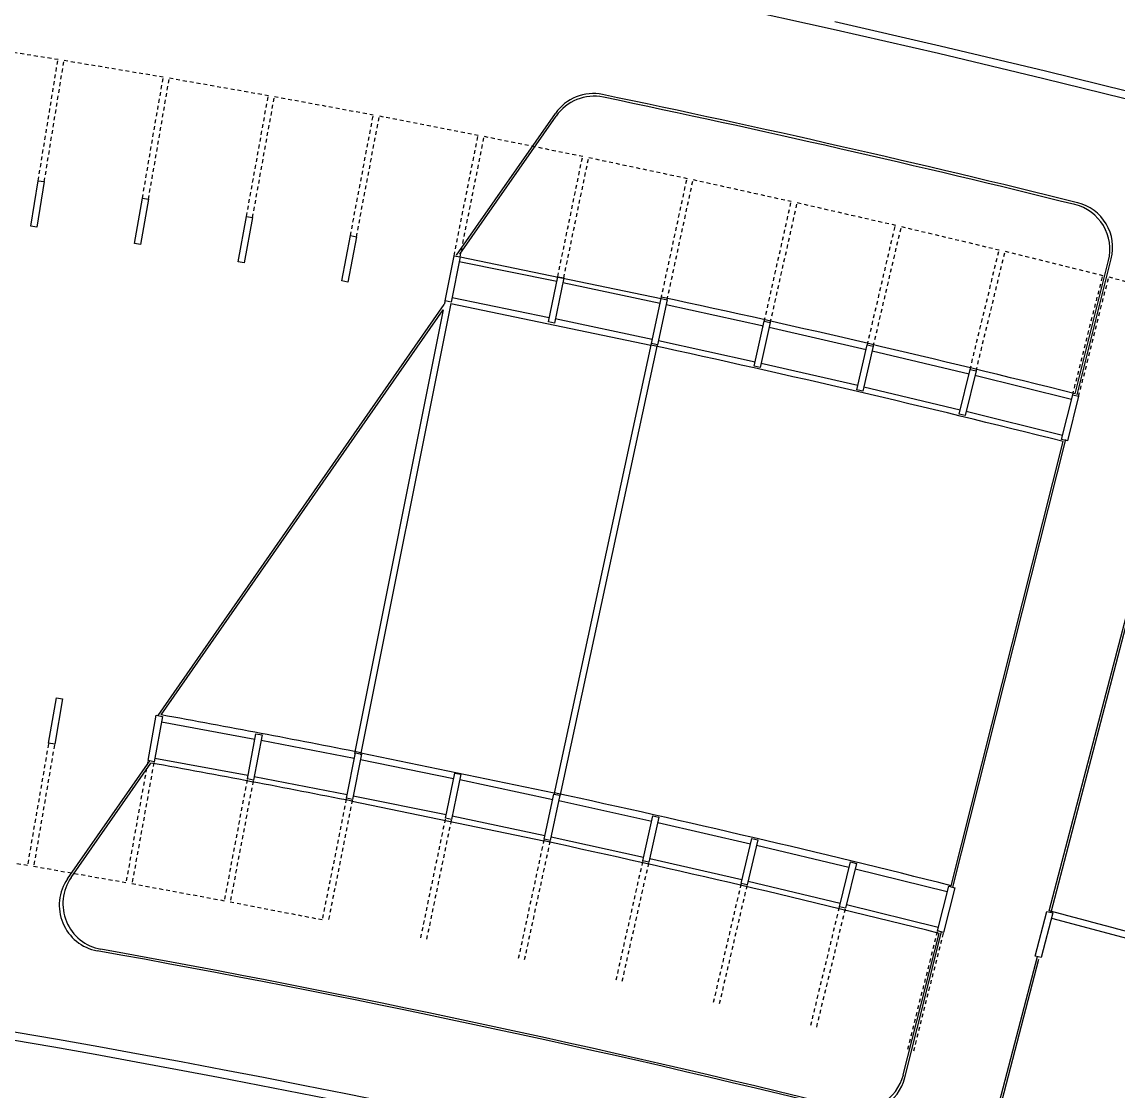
# Model space of a CAD drawing. Header units: millimetres. Extents: x 2958 to 3256, y 1036 to 1150.
# Drawn here: x 3176.78 to 3212.41, y 1079.6 to 1114.37 of the extents above; entities that cross this region are included whole.
import ezdxf

# ---------------------------------------------------------------- set-up
doc = ezdxf.new("R2010")
doc.units = ezdxf.units.MM
doc.linetypes.add('HIDDEN2', pattern=[0.1875, 0.125, -0.0625])
for name, color, linetype in [('AR-ALV-VT1', 2, 'Continuous'), ('BANC', 2, 'Continuous'), ('ESTR', 3, 'Continuous'), ('PISO', 1, 'Continuous'), ('PROJ', 1, 'HIDDEN2')]:
    doc.layers.add(name, color=color, linetype=linetype)

# ---------------------------------------------------------------- blocks, each defined once
blk = doc.blocks.new('PILAR-SLC')
for points in [[(0.197, -26.487), (0.197, -27.987), (-0.003, -27.987), (-0.003, -26.487)], [(0.197, -42.97), (0.197, -44.47), (-0.003, -44.47), (-0.003, -42.97)]]:
    blk.add_lwpolyline(points, close=True)

msp = doc.modelspace()

# ---------------------------------------------------------------- linework, layer by layer
at = {"layer": 'AR-ALV-VT1'}
for points in [[(3222.975, 1070.43, 0.05916), (3137.339, 1086.096), (3128.416, 1086.579), (3122.021, 1086.792)], [(3222.77, 1070.21, 0.058865), (3137.299, 1085.848), (3128.407, 1086.329)]]:
    msp.add_lwpolyline(points, format="xyb", dxfattribs=at)
at = {"layer": 'BANC'}
for p, q in [((3203.148, 1114.123), (3199.712, 1114.881)), ((3206.633, 1113.58), (3203.204, 1114.367)), ((3206.577, 1113.336), (3203.148, 1114.123)), ((3210, 1112.52), (3206.577, 1113.336)), ((3210.058, 1112.763), (3206.635, 1113.58)), ((3213.415, 1111.675), (3210, 1112.52)), ((3212.729, 1112.102), (3210.06, 1112.763))]:
    msp.add_line(p, q, dxfattribs=at)
at = {"layer": 'PISO'}
for p, q in [((3190.912, 1106.783), (3194.121, 1111.394)), ((3191.018, 1106.813), (3194.146, 1111.307)), ((3190.996, 1106.578), (3194.168, 1105.935)), ((3191.028, 1106.725), (3197.56, 1105.371)), ((3211.016, 1102.276), (3212.107, 1106.604)), ((3211.08, 1102.244), (3212.194, 1106.665)), ((3194.362, 1105.895), (3197.528, 1105.225)), ((3190.764, 1105.401), (3193.922, 1104.761)), ((3181.212, 1091.818), (3190.511, 1105.176)), ((3190.721, 1105.206), (3187.782, 1090.537)), ((3190.534, 1105.293), (3190.511, 1105.176)), ((3190.721, 1105.206), (3197.227, 1103.857)), ((3197.721, 1105.183), (3200.882, 1104.486)), ((3181.307, 1091.833), (3190.476, 1105.004)), ((3190.476, 1105.004), (3187.586, 1090.577)), ((3194.119, 1104.72), (3197.272, 1104.052)), ((3201.074, 1104.442), (3204.229, 1103.718)), ((3197.469, 1104.01), (3200.616, 1103.316)), ((3197.238, 1103.906), (3194.067, 1089.235)), ((3197.433, 1103.864), (3194.263, 1089.193)), ((3204.421, 1103.673), (3207.57, 1102.923)), ((3200.812, 1103.271), (3203.953, 1102.551)), ((3207.762, 1102.876), (3210.903, 1102.098)), ((3204.149, 1102.505), (3207.284, 1101.757)), ((3207.479, 1101.71), (3210.608, 1100.935)), ((3207.045, 1086.235), (3210.713, 1100.79)), ((3206.984, 1086.28), (3210.625, 1100.725)), ((3210.176, 1085.461), (3213.961, 1099.956)), ((3210.236, 1085.416), (3214.007, 1099.857)), ((3181.314, 1091.612), (3184.351, 1091.049)), ((3184.552, 1091.012), (3187.585, 1090.423)), ((3181.101, 1090.431), (3184.127, 1089.871)), ((3187.795, 1090.602), (3194.081, 1089.299)), ((3178.262, 1086.498), (3180.939, 1090.343)), ((3178.382, 1086.548), (3180.972, 1090.268)), ((3187.785, 1090.384), (3190.813, 1089.77)), ((3184.33, 1089.832), (3187.35, 1089.246)), ((3191.013, 1089.728), (3194.035, 1089.088)), ((3187.511, 1089.027), (3193.742, 1087.735)), ((3187.553, 1089.206), (3190.568, 1088.595)), ((3194.235, 1089.045), (3197.252, 1088.38)), ((3190.771, 1088.553), (3193.781, 1087.916)), ((3197.451, 1088.335), (3200.462, 1087.644)), ((3193.983, 1087.872), (3196.987, 1087.209)), ((3200.661, 1087.597), (3203.666, 1086.881)), ((3197.189, 1087.164), (3200.187, 1086.476)), ((3203.864, 1086.832), (3206.863, 1086.09)), ((3200.389, 1086.429), (3203.381, 1085.715)), ((3203.582, 1085.666), (3206.569, 1084.927)), ((3210.251, 1085.221), (3213.237, 1084.428)), ((3205.433, 1080.127), (3206.593, 1084.729)), ((3205.484, 1080.042), (3206.678, 1084.78)), ((3208.555, 1079.254), (3209.79, 1083.982)), ((3208.641, 1079.304), (3209.839, 1083.895))]:
    msp.add_line(p, q, dxfattribs=at)
for centre, radius, start, end in [((3195.352, 1110.537), 1.5, 78.2747, 145.1556), ((3195.377, 1110.45), 1.5, 78.2688, 145.1556), ((3112.416, 710.943), 409.609, 76.05893, 78.27472), ((3112.416, 710.943), 409.529, 76.0688, 78.26883), ((3210.652, 1106.971), 1.5, 345.8533, 76.0688), ((3210.74, 1107.031), 1.5, 345.8533, 76.0589), ((3112.416, 710.943), 403.563, 75.85823, 77.81946), ((3112.416, 710.943), 401.963, 75.85825, 77.81951), ((3112.391, 711.016), 387.003, 78.76463, 79.74223), ((3112.391, 711.016), 385.403, 78.76037, 79.74983), ((3112.391, 711.016), 387.003, 75.85217, 77.81414), ((3112.391, 711.016), 385.403, 75.85217, 77.81427), ((3179.613, 1085.691), 1.5, 145.1556, 259.8342), ((3179.494, 1085.641), 1.5, 145.1556, 259.8506), ((3112.391, 711.016), 387.003, 74.36933, 75.36429), ((3112.416, 710.943), 379.154, 76.07377, 79.8506), ((3112.416, 710.943), 379.224, 76.08426, 79.83417), ((3203.979, 1080.494), 1.5, 256.0843, 345.8533), ((3204.029, 1080.409), 1.5, 256.0738, 345.8533)]:
    msp.add_arc(centre, radius, start, end, dxfattribs=at)
at = {"layer": 'PROJ'}
for p, q in [((3174.724, 1113.665), (3177.953, 1113.152)), ((3177.309, 1109.204), (3177.953, 1113.152)), ((3177.506, 1109.172), (3178.15, 1113.12)), ((3178.15, 1113.12), (3181.375, 1112.58)), ((3180.697, 1108.637), (3181.375, 1112.58)), ((3180.894, 1108.604), (3181.572, 1112.546)), ((3181.572, 1112.546), (3184.792, 1111.978)), ((3184.08, 1108.042), (3184.792, 1111.978)), ((3184.277, 1108.006), (3184.988, 1111.942)), ((3184.988, 1111.942), (3188.203, 1111.347)), ((3187.458, 1107.417), (3188.203, 1111.347)), ((3187.655, 1107.38), (3188.4, 1111.31)), ((3188.4, 1111.31), (3191.609, 1110.688)), ((3190.831, 1106.764), (3191.609, 1110.688)), ((3191.027, 1106.725), (3191.805, 1110.649)), ((3191.805, 1110.649), (3195.01, 1109.999)), ((3194.198, 1106.082), (3195.01, 1109.999)), ((3194.394, 1106.041), (3195.206, 1109.958)), ((3195.206, 1109.958), (3198.404, 1109.281)), ((3197.559, 1105.371), (3198.404, 1109.281)), ((3197.755, 1105.329), (3198.6, 1109.239)), ((3198.6, 1109.239), (3201.792, 1108.535)), ((3200.914, 1104.632), (3201.792, 1108.535)), ((3201.109, 1104.588), (3201.987, 1108.491)), ((3201.987, 1108.491), (3205.174, 1107.759)), ((3204.263, 1103.865), (3205.174, 1107.759)), ((3204.457, 1103.819), (3205.369, 1107.714)), ((3205.369, 1107.714), (3208.549, 1106.955)), ((3207.604, 1103.068), (3208.549, 1106.955)), ((3207.799, 1103.021), (3208.743, 1106.908)), ((3208.743, 1106.908), (3211.917, 1106.123)), ((3210.939, 1102.244), (3211.917, 1106.123)), ((3211.133, 1102.195), (3212.111, 1106.074)), ((3212.111, 1106.074), (3215.278, 1105.261)), ((3177.64, 1090.889), (3176.962, 1086.947)), ((3177.837, 1090.855), (3177.159, 1086.913)), ((3180.872, 1090.32), (3180.161, 1086.384)), ((3181.069, 1090.284), (3180.358, 1086.348)), ((3184.099, 1089.723), (3183.355, 1085.793)), ((3184.296, 1089.686), (3183.551, 1085.756)), ((3187.322, 1089.099), (3186.543, 1085.176)), ((3187.518, 1089.06), (3186.74, 1085.137)), ((3190.538, 1088.448), (3189.727, 1084.531)), ((3190.734, 1088.407), (3189.923, 1084.49)), ((3193.749, 1087.769), (3192.905, 1083.859)), ((3193.945, 1087.727), (3193.1, 1083.817)), ((3173.956, 1087.45), (3176.962, 1086.947)), ((3177.159, 1086.913), (3180.161, 1086.384)), ((3196.955, 1087.063), (3196.076, 1083.161)), ((3197.15, 1087.019), (3196.272, 1083.117)), ((3180.358, 1086.348), (3183.355, 1085.793)), ((3200.154, 1086.33), (3199.242, 1082.435)), ((3200.348, 1086.284), (3199.437, 1082.389)), ((3183.551, 1085.756), (3186.543, 1085.176)), ((3203.346, 1085.569), (3202.402, 1081.682)), ((3203.541, 1085.522), (3202.596, 1081.635)), ((3206.533, 1084.781), (3205.555, 1080.903)), ((3206.727, 1084.732), (3205.749, 1080.854))]:
    msp.add_line(p, q, dxfattribs=at)

# ---------------------------------------------------------------- block references
at = {"layer": 'ESTR'}
for p, rotation in [((3181.576, 1135.346), 350.731707317073), ((3185.187, 1134.741), 350.2439024390244), ((3188.793, 1134.107), 349.7560829268282), ((3192.393, 1133.441), 349.2682829268296), ((3195.987, 1132.745), 348.7804829268297), ((3199.575, 1132.018), 348.2926829268289), ((3203.156, 1131.261), 347.8048780487799), ((3206.732, 1130.473), 347.3170731707306), ((3210.3, 1129.655), 346.8292682926822), ((3213.861, 1128.806), 346.3414634146344), ((3217.415, 1127.928), 345.8536585365847), ((3220.961, 1127.019), 345.3658536585357)]:
    msp.add_blockref('PILAR-SLC', p, dxfattribs=dict(at, rotation=rotation))

doc.saveas('drawing.dxf')
